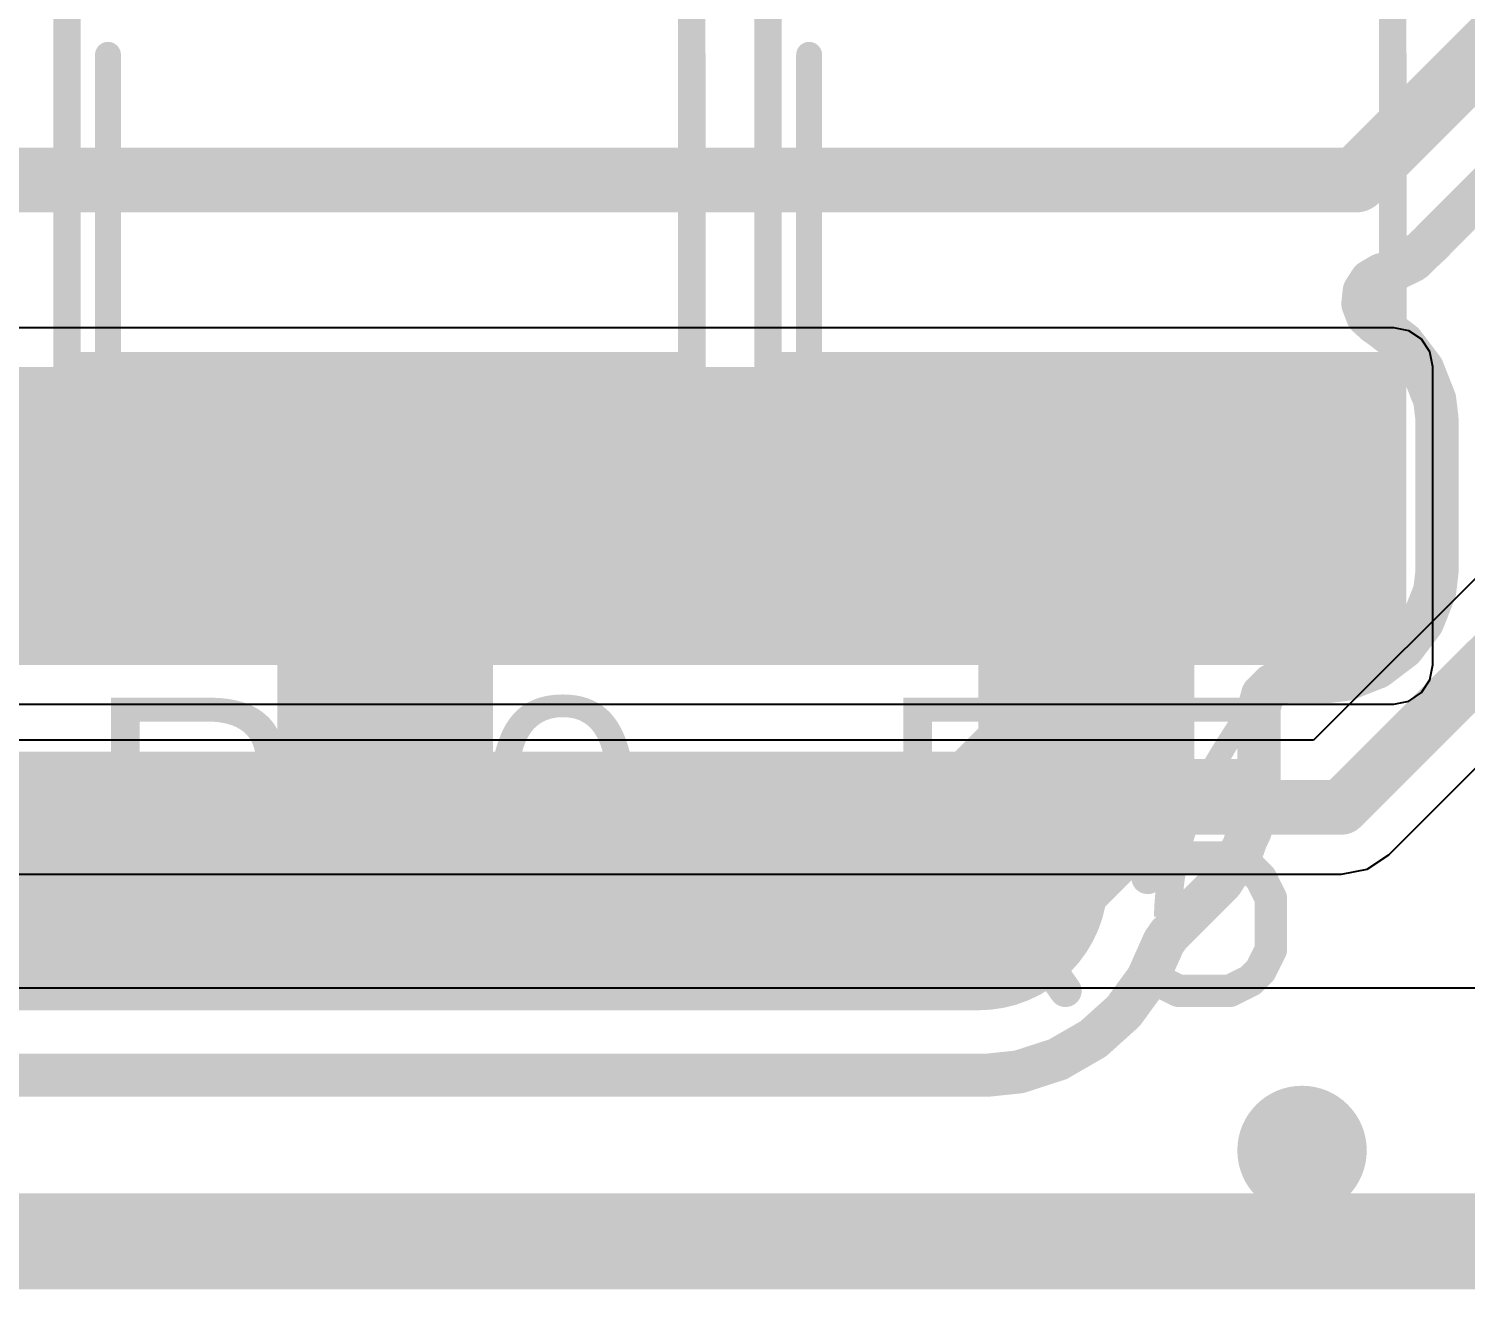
# Model space of a CAD drawing. Header units: inches. Extents: x 0 to 12.4, y -0.6 to 2.2.
# Drawn here: x 1.2844 to 1.5466, y -0.005 to 0.2252 of the extents above; entities that cross this region are included whole.
import ezdxf

# ---------------------------------------------------------------- set-up
doc = ezdxf.new("R2010")
doc.units = ezdxf.units.IN
doc.header["$MEASUREMENT"] = 0
for name, color, linetype in [('Board_Outline', 216, 'Continuous'), ('Bottom Layer', 5, 'Continuous'), ('Dimension', 6, 'Continuous'), ('Mechanical 4', 56, 'Continuous'), ('Top Layer', 1, 'Continuous'), ('Top Overlay', 2, 'Continuous'), ('Top Paste', 8, 'Continuous'), ('Top Solder', 216, 'Continuous')]:
    doc.layers.add(name, color=color, linetype=linetype)
doc.styles.add('Arial', font='', dxfattribs={"height": 0.2})
doc.styles.get('Arial').set_extended_font_data('Arial')

# ---------------------------------------------------------------- blocks, each defined once
blk = doc.blocks.new('R___1210_9')
at = {"layer": 'Top Layer'}
for points in [[(-0.08110235, 0.0535433), (-0.03622045, 0.0535433), (-0.03622045, -0.0535433), (-0.08110235, -0.0535433)], [(0.03622045, 0.0535433), (0.08110235, 0.0535433), (0.08110235, -0.0535433), (0.03622045, -0.0535433)]]:
    blk.add_hatch(color=1, dxfattribs=at).paths.add_polyline_path(points)
at = {"layer": 'Top Paste'}
for points in [[(-0.08110235, 0.0535433), (-0.03622045, 0.0535433), (-0.03622045, -0.0535433), (-0.08110235, -0.0535433)], [(0.03622045, 0.0535433), (0.08110235, 0.0535433), (0.08110235, -0.0535433), (0.03622045, -0.0535433)]]:
    blk.add_hatch(color=8, dxfattribs=at).paths.add_polyline_path(points)
at = {"layer": 'Top Solder'}
for points in [[(-0.08510235, 0.0575433), (-0.03222045, 0.0575433), (-0.03222045, -0.0575433), (-0.08510235, -0.0575433)], [(0.03222045, 0.0575433), (0.08510235, 0.0575433), (0.08510235, -0.0575433), (0.03222045, -0.0575433)]]:
    blk.add_hatch(color=216, dxfattribs=at).paths.add_polyline_path(points)
at = {"layer": 'Top Overlay', "const_width": 0.005}
for points in [[(-0.085, -0.057), (-0.085, 0.057)], [(0.085, 0.057), (-0.085, 0.057)], [(0.085, -0.057), (0.085, 0.057)], [(0.085, -0.057), (-0.085, -0.057)]]:
    blk.add_lwpolyline(points, dxfattribs=at)
at = {"layer": 'Top Overlay', "const_width": 0.0025}
for points in [[(-0.08625, 0.057, 1), (-0.08375, 0.057, 1)], [(-0.08625, 0.057, 1), (-0.08375, 0.057, 1)], [(0.08375, 0.057, 1), (0.08625, 0.057, 1)], [(0.08375, 0.057, 1), (0.08625, 0.057, 1)], [(-0.08625, -0.057, 1), (-0.08375, -0.057, 1)], [(-0.08625, -0.057, 1), (-0.08375, -0.057, 1)], [(0.08375, -0.057, 1), (0.08625, -0.057, 1)], [(0.08375, -0.057, 1), (0.08625, -0.057, 1)]]:
    blk.add_lwpolyline(points, format="xyb", close=True, dxfattribs=at)
blk = doc.blocks.new('R___1210_13')
at = {"layer": 'Top Layer'}
for points in [[(-0.08110235, 0.0535433), (-0.03622045, 0.0535433), (-0.03622045, -0.0535433), (-0.08110235, -0.0535433)], [(0.03622045, 0.0535433), (0.08110235, 0.0535433), (0.08110235, -0.0535433), (0.03622045, -0.0535433)]]:
    blk.add_hatch(color=1, dxfattribs=at).paths.add_polyline_path(points)
at = {"layer": 'Top Paste'}
for points in [[(-0.08110235, 0.0535433), (-0.03622045, 0.0535433), (-0.03622045, -0.0535433), (-0.08110235, -0.0535433)], [(0.03622045, 0.0535433), (0.08110235, 0.0535433), (0.08110235, -0.0535433), (0.03622045, -0.0535433)]]:
    blk.add_hatch(color=8, dxfattribs=at).paths.add_polyline_path(points)
at = {"layer": 'Top Solder'}
for points in [[(-0.08510235, 0.0575433), (-0.03222045, 0.0575433), (-0.03222045, -0.0575433), (-0.08510235, -0.0575433)], [(0.03222045, 0.0575433), (0.08510235, 0.0575433), (0.08510235, -0.0575433), (0.03222045, -0.0575433)]]:
    blk.add_hatch(color=216, dxfattribs=at).paths.add_polyline_path(points)
at = {"layer": 'Top Overlay', "const_width": 0.005}
for points in [[(-0.085, -0.057), (-0.085, 0.057)], [(0.085, 0.057), (-0.085, 0.057)], [(0.085, -0.057), (0.085, 0.057)], [(0.085, -0.057), (-0.085, -0.057)]]:
    blk.add_lwpolyline(points, dxfattribs=at)
at = {"layer": 'Top Overlay', "const_width": 0.0025}
for points in [[(-0.08625, 0.057, 1), (-0.08375, 0.057, 1)], [(-0.08625, 0.057, 1), (-0.08375, 0.057, 1)], [(0.08375, 0.057, 1), (0.08625, 0.057, 1)], [(0.08375, 0.057, 1), (0.08625, 0.057, 1)], [(-0.08625, -0.057, 1), (-0.08375, -0.057, 1)], [(-0.08625, -0.057, 1), (-0.08375, -0.057, 1)], [(0.08375, -0.057, 1), (0.08625, -0.057, 1)], [(0.08375, -0.057, 1), (0.08625, -0.057, 1)]]:
    blk.add_lwpolyline(points, format="xyb", close=True, dxfattribs=at)

msp = doc.modelspace()

# ---------------------------------------------------------------- hatches: boundary and pattern name
at = {"layer": 'Dimension'}
h = msp.add_hatch(color=6, dxfattribs=at)
edge = h.paths.add_edge_path()
edge.add_arc((1.516825, 0.0203509), 0.011811, 0, 360)
at = {"layer": 'Top Layer'}
msp.add_hatch(color=1, dxfattribs=at).paths.add_polyline_path([(0.929, 0.109), (1.533559, 0.109), (1.533559, 0.1634118), (0.929, 0.1634118)])

# ---------------------------------------------------------------- linework, layer by layer
at = {"layer": 'Board_Outline', "const_width": 0.01}
msp.add_lwpolyline([(0, 0), (1.6929134, 0)], dxfattribs=at)
at = {"layer": 'Bottom Layer'}
for p, q in [((1.7127649, 0.2890679), (1.5189321, 0.0952351)), ((1.5326515, 0.0743485), (1.7336515, 0.2753485)), ((1.5189321, 0.0952351), (0.727, 0.0952351)), ((1.5286822, 0.0716962), (1.5326515, 0.0743485)), ((1.524, 0.0707649), (1.5286822, 0.0716962)), ((0.727, 0.0707649), (1.524, 0.0707649)), ((1.7379134, 0.05), (0.7190328, 0.0499999))]:
    msp.add_line(p, q, dxfattribs=at)
at = {"layer": 'Bottom Layer', "const_width": 0.01}
for points in [[(1.524, 0.083), (1.725, 0.284)], [(0.69, 0.083), (1.524, 0.083)]]:
    msp.add_lwpolyline(points, dxfattribs=at)
at = {"layer": 'Bottom Layer', "const_width": 0.005}
msp.add_lwpolyline([(1.5215, 0.083, 1), (1.5265, 0.083, 1)], format="xyb", close=True, dxfattribs=at)
msp.add_lwpolyline([(1.5215, 0.083, 1), (1.5265, 0.083, 1)], format="xyb", close=True, dxfattribs=at)
at = {"layer": 'Dimension'}
for points, const_width in [([(1.5266675, 0.1975163), (1.7432029, 0.4140517)], 0.011811), ([(1.0345415, 0.1975163), (1.5266675, 0.1975163)], 0.011811), ([(1.5410273, 0.1867933), (1.5517785, 0.1975445)], 0.007874), ([(1.53904, 0.1848013), (1.5406909, 0.186333)], 0.007874), ([(1.5406909, 0.186333), (1.5408274, 0.1865697)], 0.007874), ([(1.5408274, 0.1865697), (1.5410273, 0.1867933)], 0.007874), ([(1.5347444, 0.1817202), (1.5361774, 0.1824104)], 0.007874), ([(1.5361774, 0.1824104), (1.5367715, 0.1826964)], 0.007874), ([(1.5367715, 0.1826964), (1.5370194, 0.1829265)], 0.007874), ([(1.5370194, 0.1829265), (1.5373186, 0.1830846)], 0.007874), ([(1.5373186, 0.1830846), (1.5389106, 0.1846767)], 0.007874), ([(1.5389106, 0.1846767), (1.53904, 0.1848013)], 0.007874), ([(1.5293946, 0.1790992), (1.5313372, 0.1802433)], 0.007874), ([(1.5313372, 0.1802433), (1.5315922, 0.180322)], 0.007874), ([(1.5315922, 0.180322), (1.5319544, 0.1803766)], 0.007874), ([(1.5319544, 0.1803766), (1.5322591, 0.1805234)], 0.007874), ([(1.5322591, 0.1805234), (1.5325916, 0.1805863)], 0.007874), ([(1.5325916, 0.1805863), (1.5345826, 0.1816387)], 0.007874), ([(1.5345826, 0.1816387), (1.5347444, 0.1817202)], 0.007874), ([(1.5279336, 0.1749624), (1.5281732, 0.1772042)], 0.007874), ([(1.5281732, 0.1772042), (1.5293946, 0.1790992)], 0.007874), ([(1.5279336, 0.1749624), (1.5287269, 0.172852)], 0.007874), ([(1.5287269, 0.172852), (1.530322, 0.1713802)], 0.007874), ([(1.530322, 0.1713802), (1.5304998, 0.17131)], 0.007874), ([(1.5304998, 0.17131), (1.5307657, 0.1711084)], 0.007874), ([(1.5307657, 0.1711084), (1.5307658, 0.1711083)], 0.007874), ([(1.5307658, 0.1711083), (1.534981, 0.1679119)], 0.007874), ([(1.534981, 0.1679119), (1.5352471, 0.1677101)], 0.007874), ([(1.5352471, 0.1677101), (1.538847, 0.1629628)], 0.007874), ([(1.538847, 0.1629628), (1.5410327, 0.1574204)], 0.007874), ([(1.5410327, 0.1574204), (1.5414509, 0.1539376)], 0.007874), ([(1.3495021, 0.0794061), (1.3495021, 0.1399376)], 0.0393701), ([(1.4774549, 0.0892486), (1.4774549, 0.1399376)], 0.0393701), ([(1.5414509, 0.1259375), (1.5414509, 0.1539376)], 0.007874), ([(1.5410327, 0.1224547), (1.5414509, 0.1259375)], 0.007874), ([(1.538847, 0.1169123), (1.5410327, 0.1224547)], 0.007874), ([(1.5352471, 0.112165), (1.538847, 0.1169123)], 0.007874), ([(1.5304998, 0.1085651), (1.5352471, 0.112165)], 0.007874), ([(1.5214746, 0.1059612), (1.5249574, 0.1063794)], 0.007874), ([(1.5249574, 0.1063794), (1.5304998, 0.1085651)], 0.007874), ([(1.4577698, 0.0695635), (1.4774549, 0.0892486)], 0.0393701), ([(1.5096247, 0.1035202), (1.5114116, 0.1053071)], 0.007874), ([(1.5114116, 0.1053071), (1.5138525, 0.1059612)], 0.007874), ([(1.5138525, 0.1059612), (1.5213289, 0.1059612)], 0.007874), ([(1.5213289, 0.1059612), (1.5214746, 0.1059612)], 0.007874), ([(1.5089706, 0.1010793), (1.5096247, 0.1035202)], 0.007874), ([(1.5089706, 0.0927995), (1.5089706, 0.1010793)], 0.007874), ([(1.3495021, 0.0794061), (1.3593446, 0.0695635)], 0.0393701), ([(1.5089706, 0.0856976), (1.5089706, 0.0927995)], 0.007874), ([(1.2313919, 0.0695635), (1.3593446, 0.0695635)], 0.0472441), ([(1.3593446, 0.0695635), (1.4577698, 0.0695635)], 0.0472441), ([(1.5086352, 0.084228), (1.5089706, 0.0856976)], 0.007874), ([(1.5083749, 0.0821913), (1.5085437, 0.0836896)], 0.007874), ([(1.5085437, 0.0836896), (1.5086352, 0.084228)], 0.007874), ([(1.5073903, 0.0787737), (1.5077258, 0.0802436)], 0.007874), ([(1.5077258, 0.0802436), (1.5078768, 0.0807682)], 0.007874), ([(1.5078768, 0.0807682), (1.5083749, 0.0821913)], 0.007874), ([(1.506527, 0.0769102), (1.5067363, 0.0774158)], 0.007874), ([(1.5067363, 0.0774158), (1.5073903, 0.0787737)], 0.007874), ([(1.5052274, 0.0742119), (1.5060292, 0.0754879)], 0.007874), ([(1.5060292, 0.0754879), (1.506527, 0.0769102)], 0.007874), ([(1.5033691, 0.0711967), (1.5043089, 0.0723751)], 0.007874), ([(1.5043089, 0.0723751), (1.5049629, 0.0737333)], 0.007874), ([(1.5049629, 0.0737333), (1.5052274, 0.0742119)], 0.007874), ([(1.5009913, 0.068215), (1.5022508, 0.0694745)], 0.007874), ([(1.5022508, 0.0694745), (1.5030528, 0.0707509)], 0.007874), ([(1.5030528, 0.0707509), (1.5033691, 0.0711967)], 0.007874), ([(1.492593, 0.0598168), (1.5009913, 0.068215)], 0.007874), ([(1.4915855, 0.0583509), (1.492593, 0.0598168)], 0.007874), ([(1.4886419, 0.0517395), (1.4915855, 0.0583509)], 0.007874), ([(1.4842615, 0.0457104), (1.4886419, 0.0517395)], 0.007874), ([(1.4787232, 0.0407237), (1.4842615, 0.0457104)], 0.007874), ([(1.4722692, 0.0369974), (1.4787232, 0.0407237)], 0.007874), ([(1.4651815, 0.0346945), (1.4722692, 0.0369974)], 0.007874), ([(1.0278732, 0.0341108), (1.4595002, 0.0341108)], 0.007874), ([(1.4595002, 0.0341108), (1.4596278, 0.0341108)], 0.007874), ([(1.4596278, 0.0341108), (1.4651815, 0.0346945)], 0.007874), ([(0.0486216, 0.0085596), (1.695242, 0.0085596)], 0.007874)]:
    msp.add_lwpolyline(points, dxfattribs=dict(at, const_width=const_width))
for points, const_width in [([(1.5237148, 0.1975163, 1), (1.5296202, 0.1975163, 1)], 0.0059055), ([(1.5237148, 0.1975163, 1), (1.5296202, 0.1975163, 1)], 0.0059055), ([(1.5387224, 0.186333, 1), (1.5426594, 0.186333, 1)], 0.003937), ([(1.5387224, 0.186333, 1), (1.5426594, 0.186333, 1)], 0.003937), ([(1.5388589, 0.1865697, 1), (1.5427959, 0.1865697, 1)], 0.003937), ([(1.5388589, 0.1865697, 1), (1.5427959, 0.1865697, 1)], 0.003937), ([(1.5390588, 0.1867933, 1), (1.5429958, 0.1867933, 1)], 0.003937), ([(1.5390588, 0.1867933, 1), (1.5429958, 0.1867933, 1)], 0.003937), ([(1.5342089, 0.1824104, 1), (1.5381459, 0.1824104, 1)], 0.003937), ([(1.5342089, 0.1824104, 1), (1.5381459, 0.1824104, 1)], 0.003937), ([(1.534803, 0.1826964, 1), (1.53874, 0.1826964, 1)], 0.003937), ([(1.534803, 0.1826964, 1), (1.53874, 0.1826964, 1)], 0.003937), ([(1.5350509, 0.1829265, 1), (1.5389879, 0.1829265, 1)], 0.003937), ([(1.5350509, 0.1829265, 1), (1.5389879, 0.1829265, 1)], 0.003937), ([(1.5353501, 0.1830846, 1), (1.5392871, 0.1830846, 1)], 0.003937), ([(1.5353501, 0.1830846, 1), (1.5392871, 0.1830846, 1)], 0.003937), ([(1.5369421, 0.1846767, 1), (1.5408791, 0.1846767, 1)], 0.003937), ([(1.5369421, 0.1846767, 1), (1.5408791, 0.1846767, 1)], 0.003937), ([(1.5370715, 0.1848013, 1), (1.5410085, 0.1848013, 1)], 0.003937), ([(1.5370715, 0.1848013, 1), (1.5410085, 0.1848013, 1)], 0.003937), ([(1.5293687, 0.1802433, 1), (1.5333057, 0.1802433, 1)], 0.003937), ([(1.5293687, 0.1802433, 1), (1.5333057, 0.1802433, 1)], 0.003937), ([(1.5296237, 0.180322, 1), (1.5335607, 0.180322, 1)], 0.003937), ([(1.5296237, 0.180322, 1), (1.5335607, 0.180322, 1)], 0.003937), ([(1.5299859, 0.1803766, 1), (1.5339229, 0.1803766, 1)], 0.003937), ([(1.5299859, 0.1803766, 1), (1.5339229, 0.1803766, 1)], 0.003937), ([(1.5302906, 0.1805234, 1), (1.5342276, 0.1805234, 1)], 0.003937), ([(1.5302906, 0.1805234, 1), (1.5342276, 0.1805234, 1)], 0.003937), ([(1.5306231, 0.1805863, 1), (1.5345601, 0.1805863, 1)], 0.003937), ([(1.5306231, 0.1805863, 1), (1.5345601, 0.1805863, 1)], 0.003937), ([(1.5326141, 0.1816387, 1), (1.5365511, 0.1816387, 1)], 0.003937), ([(1.5326141, 0.1816387, 1), (1.5365511, 0.1816387, 1)], 0.003937), ([(1.5327759, 0.1817202, 1), (1.5367129, 0.1817202, 1)], 0.003937), ([(1.5327759, 0.1817202, 1), (1.5367129, 0.1817202, 1)], 0.003937), ([(1.5262047, 0.1772042, 1), (1.5301417, 0.1772042, 1)], 0.003937), ([(1.5262047, 0.1772042, 1), (1.5301417, 0.1772042, 1)], 0.003937), ([(1.5274261, 0.1790992, 1), (1.5313631, 0.1790992, 1)], 0.003937), ([(1.5274261, 0.1790992, 1), (1.5313631, 0.1790992, 1)], 0.003937), ([(1.5259651, 0.1749624, 1), (1.5299021, 0.1749624, 1)], 0.003937), ([(1.5259651, 0.1749624, 1), (1.5299021, 0.1749624, 1)], 0.003937), ([(1.5267584, 0.172852, 1), (1.5306954, 0.172852, 1)], 0.003937), ([(1.5267584, 0.172852, 1), (1.5306954, 0.172852, 1)], 0.003937), ([(1.5283535, 0.1713802, 1), (1.5322905, 0.1713802, 1)], 0.003937), ([(1.5283535, 0.1713802, 1), (1.5322905, 0.1713802, 1)], 0.003937), ([(1.5285313, 0.17131, 1), (1.5324683, 0.17131, 1)], 0.003937), ([(1.5285313, 0.17131, 1), (1.5324683, 0.17131, 1)], 0.003937), ([(1.5287972, 0.1711084, 1), (1.5327342, 0.1711084, 1)], 0.003937), ([(1.5287972, 0.1711084, 1), (1.5327342, 0.1711084, 1)], 0.003937), ([(1.5287973, 0.1711083, 1), (1.5327343, 0.1711083, 1)], 0.003937), ([(1.5287973, 0.1711083, 1), (1.5327343, 0.1711083, 1)], 0.003937), ([(1.5330125, 0.1679119, 1), (1.5369495, 0.1679119, 1)], 0.003937), ([(1.5330125, 0.1679119, 1), (1.5369495, 0.1679119, 1)], 0.003937), ([(1.5332786, 0.1677101, 1), (1.5372156, 0.1677101, 1)], 0.003937), ([(1.5332786, 0.1677101, 1), (1.5372156, 0.1677101, 1)], 0.003937), ([(1.5368785, 0.1629628, 1), (1.5408155, 0.1629628, 1)], 0.003937), ([(1.5368785, 0.1629628, 1), (1.5408155, 0.1629628, 1)], 0.003937), ([(1.5390642, 0.1574204, 1), (1.5430012, 0.1574204, 1)], 0.003937), ([(1.5390642, 0.1574204, 1), (1.5430012, 0.1574204, 1)], 0.003937), ([(1.3396596, 0.1399376, 1), (1.3593446, 0.1399376, 1)], 0.019685), ([(1.4676124, 0.1399376, 1), (1.4872974, 0.1399376, 1)], 0.019685), ([(1.5394824, 0.1539376, 1), (1.5434194, 0.1539376, 1)], 0.003937), ([(1.5394824, 0.1539376, 1), (1.5434194, 0.1539376, 1)], 0.003937), ([(1.5394824, 0.1259375, 1), (1.5434194, 0.1259375, 1)], 0.003937), ([(1.5394824, 0.1259375, 1), (1.5434194, 0.1259375, 1)], 0.003937), ([(1.5390642, 0.1224547, 1), (1.5430012, 0.1224547, 1)], 0.003937), ([(1.5390642, 0.1224547, 1), (1.5430012, 0.1224547, 1)], 0.003937), ([(1.5368785, 0.1169123, 1), (1.5408155, 0.1169123, 1)], 0.003937), ([(1.5368785, 0.1169123, 1), (1.5408155, 0.1169123, 1)], 0.003937), ([(1.5332786, 0.112165, 1), (1.5372156, 0.112165, 1)], 0.003937), ([(1.5332786, 0.112165, 1), (1.5372156, 0.112165, 1)], 0.003937), ([(1.5229889, 0.1063794, 1), (1.5269259, 0.1063794, 1)], 0.003937), ([(1.5229889, 0.1063794, 1), (1.5269259, 0.1063794, 1)], 0.003937), ([(1.5285313, 0.1085651, 1), (1.5324683, 0.1085651, 1)], 0.003937), ([(1.5285313, 0.1085651, 1), (1.5324683, 0.1085651, 1)], 0.003937), ([(1.4676124, 0.0892486, 1), (1.4872974, 0.0892486, 1)], 0.019685), ([(1.4676124, 0.0892486, 1), (1.4872974, 0.0892486, 1)], 0.019685), ([(1.5094431, 0.1053071, 1), (1.5133801, 0.1053071, 1)], 0.003937), ([(1.5094431, 0.1053071, 1), (1.5133801, 0.1053071, 1)], 0.003937), ([(1.511884, 0.1059612, 1), (1.515821, 0.1059612, 1)], 0.003937), ([(1.511884, 0.1059612, 1), (1.515821, 0.1059612, 1)], 0.003937), ([(1.5193604, 0.1059612, 1), (1.5232974, 0.1059612, 1)], 0.003937), ([(1.5193604, 0.1059612, 1), (1.5232974, 0.1059612, 1)], 0.003937), ([(1.5195061, 0.1059612, 1), (1.5234431, 0.1059612, 1)], 0.003937), ([(1.5195061, 0.1059612, 1), (1.5234431, 0.1059612, 1)], 0.003937), ([(1.5070021, 0.1010793, 1), (1.5109391, 0.1010793, 1)], 0.003937), ([(1.5070021, 0.1010793, 1), (1.5109391, 0.1010793, 1)], 0.003937), ([(1.5076562, 0.1035202, 1), (1.5115932, 0.1035202, 1)], 0.003937), ([(1.5076562, 0.1035202, 1), (1.5115932, 0.1035202, 1)], 0.003937), ([(1.3396596, 0.0794061, 1), (1.3593446, 0.0794061, 1)], 0.019685), ([(1.3396596, 0.0794061, 1), (1.3593446, 0.0794061, 1)], 0.019685), ([(1.5070021, 0.0927995, 1), (1.5109391, 0.0927995, 1)], 0.003937), ([(1.5070021, 0.0927995, 1), (1.5109391, 0.0927995, 1)], 0.003937), ([(1.3475336, 0.0695635, 1), (1.3711556, 0.0695635, 1)], 0.023622), ([(1.3475336, 0.0695635, 1), (1.3711556, 0.0695635, 1)], 0.023622), ([(1.4459588, 0.0695635, 1), (1.4695808, 0.0695635, 1)], 0.023622), ([(1.3495021, 0.0695635, 1), (1.3691871, 0.0695635, 1)], 0.019685), ([(1.4479273, 0.0695635, 1), (1.4676123, 0.0695635, 1)], 0.019685), ([(1.5070021, 0.0856976, 1), (1.5109391, 0.0856976, 1)], 0.003937), ([(1.5070021, 0.0856976, 1), (1.5109391, 0.0856976, 1)], 0.003937), ([(1.5065752, 0.0836896, 1), (1.5105122, 0.0836896, 1)], 0.003937), ([(1.5065752, 0.0836896, 1), (1.5105122, 0.0836896, 1)], 0.003937), ([(1.5066667, 0.084228, 1), (1.5106037, 0.084228, 1)], 0.003937), ([(1.5066667, 0.084228, 1), (1.5106037, 0.084228, 1)], 0.003937), ([(1.5057573, 0.0802436, 1), (1.5096943, 0.0802436, 1)], 0.003937), ([(1.5057573, 0.0802436, 1), (1.5096943, 0.0802436, 1)], 0.003937), ([(1.5059083, 0.0807682, 1), (1.5098453, 0.0807682, 1)], 0.003937), ([(1.5059083, 0.0807682, 1), (1.5098453, 0.0807682, 1)], 0.003937), ([(1.5064064, 0.0821913, 1), (1.5103434, 0.0821913, 1)], 0.003937), ([(1.5064064, 0.0821913, 1), (1.5103434, 0.0821913, 1)], 0.003937), ([(1.5047678, 0.0774158, 1), (1.5087048, 0.0774158, 1)], 0.003937), ([(1.5047678, 0.0774158, 1), (1.5087048, 0.0774158, 1)], 0.003937), ([(1.5054218, 0.0787737, 1), (1.5093588, 0.0787737, 1)], 0.003937), ([(1.5054218, 0.0787737, 1), (1.5093588, 0.0787737, 1)], 0.003937), ([(1.5040607, 0.0754879, 1), (1.5079977, 0.0754879, 1)], 0.003937), ([(1.5040607, 0.0754879, 1), (1.5079977, 0.0754879, 1)], 0.003937), ([(1.5045585, 0.0769102, 1), (1.5084955, 0.0769102, 1)], 0.003937), ([(1.5045585, 0.0769102, 1), (1.5084955, 0.0769102, 1)], 0.003937), ([(1.5023404, 0.0723751, 1), (1.5062774, 0.0723751, 1)], 0.003937), ([(1.5023404, 0.0723751, 1), (1.5062774, 0.0723751, 1)], 0.003937), ([(1.5029944, 0.0737333, 1), (1.5069314, 0.0737333, 1)], 0.003937), ([(1.5029944, 0.0737333, 1), (1.5069314, 0.0737333, 1)], 0.003937), ([(1.5032589, 0.0742119, 1), (1.5071959, 0.0742119, 1)], 0.003937), ([(1.5032589, 0.0742119, 1), (1.5071959, 0.0742119, 1)], 0.003937), ([(1.5002823, 0.0694745, 1), (1.5042193, 0.0694745, 1)], 0.003937), ([(1.5002823, 0.0694745, 1), (1.5042193, 0.0694745, 1)], 0.003937), ([(1.5010843, 0.0707509, 1), (1.5050213, 0.0707509, 1)], 0.003937), ([(1.5010843, 0.0707509, 1), (1.5050213, 0.0707509, 1)], 0.003937), ([(1.5014006, 0.0711967, 1), (1.5053376, 0.0711967, 1)], 0.003937), ([(1.5014006, 0.0711967, 1), (1.5053376, 0.0711967, 1)], 0.003937), ([(1.4990228, 0.068215, 1), (1.5029598, 0.068215, 1)], 0.003937), ([(1.4990228, 0.068215, 1), (1.5029598, 0.068215, 1)], 0.003937), ([(1.4906245, 0.0598168, 1), (1.4945615, 0.0598168, 1)], 0.003937), ([(1.4906245, 0.0598168, 1), (1.4945615, 0.0598168, 1)], 0.003937), ([(1.489617, 0.0583509, 1), (1.493554, 0.0583509, 1)], 0.003937), ([(1.489617, 0.0583509, 1), (1.493554, 0.0583509, 1)], 0.003937), ([(1.4866734, 0.0517395, 1), (1.4906104, 0.0517395, 1)], 0.003937), ([(1.4866734, 0.0517395, 1), (1.4906104, 0.0517395, 1)], 0.003937), ([(1.482293, 0.0457104, 1), (1.48623, 0.0457104, 1)], 0.003937), ([(1.482293, 0.0457104, 1), (1.48623, 0.0457104, 1)], 0.003937), ([(1.4767547, 0.0407237, 1), (1.4806917, 0.0407237, 1)], 0.003937), ([(1.4767547, 0.0407237, 1), (1.4806917, 0.0407237, 1)], 0.003937), ([(1.4703007, 0.0369974, 1), (1.4742377, 0.0369974, 1)], 0.003937), ([(1.4703007, 0.0369974, 1), (1.4742377, 0.0369974, 1)], 0.003937), ([(1.4575317, 0.0341108, 1), (1.4614687, 0.0341108, 1)], 0.003937), ([(1.4575317, 0.0341108, 1), (1.4614687, 0.0341108, 1)], 0.003937), ([(1.4576593, 0.0341108, 1), (1.4615963, 0.0341108, 1)], 0.003937), ([(1.4576593, 0.0341108, 1), (1.4615963, 0.0341108, 1)], 0.003937), ([(1.463213, 0.0346945, 1), (1.46715, 0.0346945, 1)], 0.003937), ([(1.463213, 0.0346945, 1), (1.46715, 0.0346945, 1)], 0.003937)]:
    msp.add_lwpolyline(points, format="xyb", close=True, dxfattribs=dict(at, const_width=const_width))
at = {"layer": 'Mechanical 4'}
for points, const_width in [([(1.2989134, 0.1634118), (1.2989134, 0.220399)], 0.0047244), ([(1.4056063, 0.1634118), (1.4056063, 0.220399)], 0.0047244), ([(1.4268661, 0.1634118), (1.4268661, 0.220399)], 0.0047244), ([(1.533559, 0.1634118), (1.533559, 0.220399)], 0.0047244), ([(1.323201, 0.0888589), (1.3381991, 0.0888589)], 0.0059055), ([(1.323201, 0.0494889), (1.323201, 0.0888589)], 0.0059055), ([(1.3381991, 0.0888589), (1.3419486, 0.0869841)], 0.0059055), ([(1.3681953, 0.0869841), (1.3719449, 0.0888589)], 0.0059055), ([(1.3719449, 0.0888589), (1.3794439, 0.0888589)], 0.0059055), ([(1.4511537, 0.0888589), (1.4661518, 0.0888589)], 0.0059055), ([(1.4511537, 0.0494889), (1.4511537, 0.0888589)], 0.0059055), ([(1.4661518, 0.0888589), (1.4699014, 0.0869841)], 0.0059055), ([(1.488649, 0.0701113), (1.4905238, 0.0888589)], 0.0059055), ([(1.4905238, 0.0888589), (1.5092714, 0.0888589)], 0.0059055), ([(1.3419486, 0.0869841), (1.3438234, 0.0851094)], 0.0059055), ([(1.3663206, 0.0851094), (1.3681953, 0.0869841)], 0.0059055), ([(1.4699014, 0.0869841), (1.4717761, 0.0851094)], 0.0059055), ([(1.3438234, 0.0851094), (1.3456981, 0.0813598)], 0.0059055), ([(1.362571, 0.0794851), (1.3663206, 0.0851094)], 0.0059055), ([(1.4717761, 0.0851094), (1.4736509, 0.0813598)], 0.0059055), ([(1.3456981, 0.0757356), (1.3456981, 0.0813598)], 0.0059055), ([(1.4736509, 0.0757356), (1.4736509, 0.0813598)], 0.0059055), ([(1.3606963, 0.071986), (1.362571, 0.0794851)], 0.0059055), ([(1.3438234, 0.071986), (1.3456981, 0.0757356)], 0.0059055), ([(1.4717761, 0.071986), (1.4736509, 0.0757356)], 0.0059055), ([(1.3644458, 0.071986), (1.3681953, 0.0738608)], 0.0059055), ([(1.3681953, 0.0738608), (1.3756944, 0.0738608)], 0.0059055), ([(1.3756944, 0.0738608), (1.3794439, 0.071986)], 0.0059055), ([(1.4905238, 0.071986), (1.4942733, 0.0738608)], 0.0059055), ([(1.4942733, 0.0738608), (1.5036471, 0.0738608)], 0.0059055), ([(1.5036471, 0.0738608), (1.5073967, 0.071986)], 0.0059055), ([(1.3419486, 0.0701113), (1.3438234, 0.071986)], 0.0059055), ([(1.3606963, 0.0569879), (1.3606963, 0.071986)], 0.0059055), ([(1.362571, 0.0701113), (1.3644458, 0.071986)], 0.0059055), ([(1.3794439, 0.071986), (1.3813187, 0.0701113)], 0.0059055), ([(1.4699014, 0.0701113), (1.4717761, 0.071986)], 0.0059055), ([(1.488649, 0.0701113), (1.4905238, 0.071986)], 0.0059055), ([(1.5073967, 0.071986), (1.5092714, 0.0701113)], 0.0059055), ([(1.323201, 0.0682365), (1.3381991, 0.0682365)], 0.0059055), ([(1.3325748, 0.0682365), (1.3456981, 0.0494889)], 0.0059055), ([(1.3381991, 0.0682365), (1.3419486, 0.0701113)], 0.0059055), ([(1.3606963, 0.0663617), (1.362571, 0.0701113)], 0.0059055), ([(1.3813187, 0.0701113), (1.3831934, 0.0663617)], 0.0059055), ([(1.4511537, 0.0682365), (1.4661518, 0.0682365)], 0.0059055), ([(1.4605275, 0.0682365), (1.4736509, 0.0494889)], 0.0059055), ([(1.4661518, 0.0682365), (1.4699014, 0.0701113)], 0.0059055), ([(1.5092714, 0.0701113), (1.5111462, 0.0663617)], 0.0059055), ([(1.3831934, 0.0569879), (1.3831934, 0.0663617)], 0.0059055), ([(1.5111462, 0.0569879), (1.5111462, 0.0663617)], 0.0059055), ([(1.3606963, 0.0569879), (1.362571, 0.0532384)], 0.0059055), ([(1.3813187, 0.0532384), (1.3831934, 0.0569879)], 0.0059055), ([(1.5092714, 0.0532384), (1.5111462, 0.0569879)], 0.0059055), ([(1.362571, 0.0532384), (1.3644458, 0.0513636)], 0.0059055), ([(1.3794439, 0.0513636), (1.3813187, 0.0532384)], 0.0059055), ([(1.488649, 0.0532384), (1.4905238, 0.0513636)], 0.0059055), ([(1.5073967, 0.0513636), (1.5092714, 0.0532384)], 0.0059055), ([(1.3644458, 0.0513636), (1.3681953, 0.0494889)], 0.0059055), ([(1.3681953, 0.0494889), (1.3756944, 0.0494889)], 0.0059055), ([(1.3756944, 0.0494889), (1.3794439, 0.0513636)], 0.0059055), ([(1.4905238, 0.0513636), (1.4942733, 0.0494889)], 0.0059055), ([(1.4942733, 0.0494889), (1.5036471, 0.0494889)], 0.0059055), ([(1.5036471, 0.0494889), (1.5073967, 0.0513636)], 0.0059055)]:
    msp.add_lwpolyline(points, dxfattribs=dict(at, const_width=const_width))
for points, const_width in [([(1.2977323, 0.220399, 1), (1.3000945, 0.220399, 1)], 0.0023622), ([(1.4044252, 0.220399, 1), (1.4067874, 0.220399, 1)], 0.0023622), ([(1.425685, 0.220399, 1), (1.4280472, 0.220399, 1)], 0.0023622), ([(1.5323779, 0.220399, 1), (1.5347401, 0.220399, 1)], 0.0023622), ([(1.2977323, 0.1634118, 1), (1.3000945, 0.1634118, 1)], 0.0023622), ([(1.4044252, 0.1634118, 1), (1.4067874, 0.1634118, 1)], 0.0023622), ([(1.425685, 0.1634118, 1), (1.4280472, 0.1634118, 1)], 0.0023622), ([(1.5323779, 0.1634118, 1), (1.5347401, 0.1634118, 1)], 0.0023622), ([(1.3217246, 0.0888589, 1), (1.3246774, 0.0888589, 1)], 0.0029527), ([(1.3217246, 0.0888589, 1), (1.3246774, 0.0888589, 1)], 0.0029527), ([(1.3367227, 0.0888589, 1), (1.3396755, 0.0888589, 1)], 0.0029527), ([(1.3367227, 0.0888589, 1), (1.3396755, 0.0888589, 1)], 0.0029527), ([(1.3704685, 0.0888589, 1), (1.3734213, 0.0888589, 1)], 0.0029527), ([(1.3704685, 0.0888589, 1), (1.3734213, 0.0888589, 1)], 0.0029527), ([(1.3779675, 0.0888589, 1), (1.3809203, 0.0888589, 1)], 0.0029527), ([(1.4496773, 0.0888589, 1), (1.4526301, 0.0888589, 1)], 0.0029527), ([(1.4496773, 0.0888589, 1), (1.4526301, 0.0888589, 1)], 0.0029527), ([(1.4646754, 0.0888589, 1), (1.4676282, 0.0888589, 1)], 0.0029527), ([(1.4646754, 0.0888589, 1), (1.4676282, 0.0888589, 1)], 0.0029527), ([(1.4890474, 0.0888589, 1), (1.4920002, 0.0888589, 1)], 0.0029527), ([(1.4890474, 0.0888589, 1), (1.4920002, 0.0888589, 1)], 0.0029527), ([(1.507795, 0.0888589, 1), (1.5107478, 0.0888589, 1)], 0.0029527), ([(1.3404722, 0.0869841, 1), (1.343425, 0.0869841, 1)], 0.0029527), ([(1.3404722, 0.0869841, 1), (1.343425, 0.0869841, 1)], 0.0029527), ([(1.3667189, 0.0869841, 1), (1.3696717, 0.0869841, 1)], 0.0029527), ([(1.3667189, 0.0869841, 1), (1.3696717, 0.0869841, 1)], 0.0029527), ([(1.468425, 0.0869841, 1), (1.4713778, 0.0869841, 1)], 0.0029527), ([(1.468425, 0.0869841, 1), (1.4713778, 0.0869841, 1)], 0.0029527), ([(1.342347, 0.0851094, 1), (1.3452998, 0.0851094, 1)], 0.0029527), ([(1.342347, 0.0851094, 1), (1.3452998, 0.0851094, 1)], 0.0029527), ([(1.3648442, 0.0851094, 1), (1.367797, 0.0851094, 1)], 0.0029527), ([(1.3648442, 0.0851094, 1), (1.367797, 0.0851094, 1)], 0.0029527), ([(1.4702997, 0.0851094, 1), (1.4732525, 0.0851094, 1)], 0.0029527), ([(1.4702997, 0.0851094, 1), (1.4732525, 0.0851094, 1)], 0.0029527), ([(1.3442217, 0.0813598, 1), (1.3471745, 0.0813598, 1)], 0.0029527), ([(1.3442217, 0.0813598, 1), (1.3471745, 0.0813598, 1)], 0.0029527), ([(1.4721745, 0.0813598, 1), (1.4751273, 0.0813598, 1)], 0.0029527), ([(1.4721745, 0.0813598, 1), (1.4751273, 0.0813598, 1)], 0.0029527), ([(1.3610946, 0.0794851, 1), (1.3640474, 0.0794851, 1)], 0.0029527), ([(1.3610946, 0.0794851, 1), (1.3640474, 0.0794851, 1)], 0.0029527), ([(1.3442217, 0.0757356, 1), (1.3471745, 0.0757356, 1)], 0.0029527), ([(1.3442217, 0.0757356, 1), (1.3471745, 0.0757356, 1)], 0.0029527), ([(1.4721745, 0.0757356, 1), (1.4751273, 0.0757356, 1)], 0.0029527), ([(1.4721745, 0.0757356, 1), (1.4751273, 0.0757356, 1)], 0.0029527), ([(1.3667189, 0.0738608, 1), (1.3696717, 0.0738608, 1)], 0.0029527), ([(1.3667189, 0.0738608, 1), (1.3696717, 0.0738608, 1)], 0.0029527), ([(1.374218, 0.0738608, 1), (1.3771708, 0.0738608, 1)], 0.0029527), ([(1.374218, 0.0738608, 1), (1.3771708, 0.0738608, 1)], 0.0029527), ([(1.4927969, 0.0738608, 1), (1.4957497, 0.0738608, 1)], 0.0029527), ([(1.4927969, 0.0738608, 1), (1.4957497, 0.0738608, 1)], 0.0029527), ([(1.5021707, 0.0738608, 1), (1.5051235, 0.0738608, 1)], 0.0029527), ([(1.5021707, 0.0738608, 1), (1.5051235, 0.0738608, 1)], 0.0029527), ([(1.342347, 0.071986, 1), (1.3452998, 0.071986, 1)], 0.0029527), ([(1.342347, 0.071986, 1), (1.3452998, 0.071986, 1)], 0.0029527), ([(1.3592199, 0.071986, 1), (1.3621727, 0.071986, 1)], 0.0029527), ([(1.3592199, 0.071986, 1), (1.3621727, 0.071986, 1)], 0.0029527), ([(1.3629694, 0.071986, 1), (1.3659222, 0.071986, 1)], 0.0029527), ([(1.3629694, 0.071986, 1), (1.3659222, 0.071986, 1)], 0.0029527), ([(1.3779675, 0.071986, 1), (1.3809203, 0.071986, 1)], 0.0029527), ([(1.3779675, 0.071986, 1), (1.3809203, 0.071986, 1)], 0.0029527), ([(1.4702997, 0.071986, 1), (1.4732525, 0.071986, 1)], 0.0029527), ([(1.4702997, 0.071986, 1), (1.4732525, 0.071986, 1)], 0.0029527), ([(1.4890474, 0.071986, 1), (1.4920002, 0.071986, 1)], 0.0029527), ([(1.4890474, 0.071986, 1), (1.4920002, 0.071986, 1)], 0.0029527), ([(1.5059203, 0.071986, 1), (1.5088731, 0.071986, 1)], 0.0029527), ([(1.5059203, 0.071986, 1), (1.5088731, 0.071986, 1)], 0.0029527), ([(1.3217246, 0.0682365, 1), (1.3246774, 0.0682365, 1)], 0.0029527), ([(1.3310984, 0.0682365, 1), (1.3340512, 0.0682365, 1)], 0.0029527), ([(1.3367227, 0.0682365, 1), (1.3396755, 0.0682365, 1)], 0.0029527), ([(1.3367227, 0.0682365, 1), (1.3396755, 0.0682365, 1)], 0.0029527), ([(1.3404722, 0.0701113, 1), (1.343425, 0.0701113, 1)], 0.0029527), ([(1.3404722, 0.0701113, 1), (1.343425, 0.0701113, 1)], 0.0029527), ([(1.3610946, 0.0701113, 1), (1.3640474, 0.0701113, 1)], 0.0029527), ([(1.3610946, 0.0701113, 1), (1.3640474, 0.0701113, 1)], 0.0029527), ([(1.3798423, 0.0701113, 1), (1.3827951, 0.0701113, 1)], 0.0029527), ([(1.3798423, 0.0701113, 1), (1.3827951, 0.0701113, 1)], 0.0029527), ([(1.4496773, 0.0682365, 1), (1.4526301, 0.0682365, 1)], 0.0029527), ([(1.4590511, 0.0682365, 1), (1.4620039, 0.0682365, 1)], 0.0029527), ([(1.4646754, 0.0682365, 1), (1.4676282, 0.0682365, 1)], 0.0029527), ([(1.4646754, 0.0682365, 1), (1.4676282, 0.0682365, 1)], 0.0029527), ([(1.468425, 0.0701113, 1), (1.4713778, 0.0701113, 1)], 0.0029527), ([(1.468425, 0.0701113, 1), (1.4713778, 0.0701113, 1)], 0.0029527), ([(1.4871726, 0.0701113, 1), (1.4901254, 0.0701113, 1)], 0.0029527), ([(1.4871726, 0.0701113, 1), (1.4901254, 0.0701113, 1)], 0.0029527), ([(1.507795, 0.0701113, 1), (1.5107478, 0.0701113, 1)], 0.0029527), ([(1.507795, 0.0701113, 1), (1.5107478, 0.0701113, 1)], 0.0029527), ([(1.3592199, 0.0663617, 1), (1.3621727, 0.0663617, 1)], 0.0029527), ([(1.381717, 0.0663617, 1), (1.3846698, 0.0663617, 1)], 0.0029527), ([(1.381717, 0.0663617, 1), (1.3846698, 0.0663617, 1)], 0.0029527), ([(1.5096698, 0.0663617, 1), (1.5126226, 0.0663617, 1)], 0.0029527), ([(1.5096698, 0.0663617, 1), (1.5126226, 0.0663617, 1)], 0.0029527), ([(1.3592199, 0.0569879, 1), (1.3621727, 0.0569879, 1)], 0.0029527), ([(1.3592199, 0.0569879, 1), (1.3621727, 0.0569879, 1)], 0.0029527), ([(1.381717, 0.0569879, 1), (1.3846698, 0.0569879, 1)], 0.0029527), ([(1.381717, 0.0569879, 1), (1.3846698, 0.0569879, 1)], 0.0029527), ([(1.5096698, 0.0569879, 1), (1.5126226, 0.0569879, 1)], 0.0029527), ([(1.5096698, 0.0569879, 1), (1.5126226, 0.0569879, 1)], 0.0029527), ([(1.3610946, 0.0532384, 1), (1.3640474, 0.0532384, 1)], 0.0029527), ([(1.3610946, 0.0532384, 1), (1.3640474, 0.0532384, 1)], 0.0029527), ([(1.3798423, 0.0532384, 1), (1.3827951, 0.0532384, 1)], 0.0029527), ([(1.3798423, 0.0532384, 1), (1.3827951, 0.0532384, 1)], 0.0029527), ([(1.4871726, 0.0532384, 1), (1.4901254, 0.0532384, 1)], 0.0029527), ([(1.507795, 0.0532384, 1), (1.5107478, 0.0532384, 1)], 0.0029527), ([(1.507795, 0.0532384, 1), (1.5107478, 0.0532384, 1)], 0.0029527), ([(1.3217246, 0.0494889, 1), (1.3246774, 0.0494889, 1)], 0.0029527), ([(1.3442217, 0.0494889, 1), (1.3471745, 0.0494889, 1)], 0.0029527), ([(1.3629694, 0.0513636, 1), (1.3659222, 0.0513636, 1)], 0.0029527), ([(1.3629694, 0.0513636, 1), (1.3659222, 0.0513636, 1)], 0.0029527), ([(1.3667189, 0.0494889, 1), (1.3696717, 0.0494889, 1)], 0.0029527), ([(1.3667189, 0.0494889, 1), (1.3696717, 0.0494889, 1)], 0.0029527), ([(1.374218, 0.0494889, 1), (1.3771708, 0.0494889, 1)], 0.0029527), ([(1.374218, 0.0494889, 1), (1.3771708, 0.0494889, 1)], 0.0029527), ([(1.3779675, 0.0513636, 1), (1.3809203, 0.0513636, 1)], 0.0029527), ([(1.3779675, 0.0513636, 1), (1.3809203, 0.0513636, 1)], 0.0029527), ([(1.4496773, 0.0494889, 1), (1.4526301, 0.0494889, 1)], 0.0029527), ([(1.4721745, 0.0494889, 1), (1.4751273, 0.0494889, 1)], 0.0029527), ([(1.4890474, 0.0513636, 1), (1.4920002, 0.0513636, 1)], 0.0029527), ([(1.4890474, 0.0513636, 1), (1.4920002, 0.0513636, 1)], 0.0029527), ([(1.4927969, 0.0494889, 1), (1.4957497, 0.0494889, 1)], 0.0029527), ([(1.4927969, 0.0494889, 1), (1.4957497, 0.0494889, 1)], 0.0029527), ([(1.5021707, 0.0494889, 1), (1.5051235, 0.0494889, 1)], 0.0029527), ([(1.5021707, 0.0494889, 1), (1.5051235, 0.0494889, 1)], 0.0029527), ([(1.5059203, 0.0513636, 1), (1.5088731, 0.0513636, 1)], 0.0029527), ([(1.5059203, 0.0513636, 1), (1.5088731, 0.0513636, 1)], 0.0029527)]:
    msp.add_lwpolyline(points, format="xyb", close=True, dxfattribs=dict(at, const_width=const_width))
at = {"layer": 'Top Layer'}
for p, q in [((1.533559, 0.1705489), (0.9711371, 0.1705489)), ((1.5362902, 0.1700056), (1.533559, 0.1705489)), ((1.5386057, 0.1684585), (1.5362902, 0.1700056)), ((1.5401528, 0.166143), (1.5386057, 0.1684585)), ((1.5406961, 0.1634118), (1.5401528, 0.166143)), ((1.5406961, 0.109), (1.5406961, 0.1634118)), ((1.5401528, 0.1062688), (1.5406961, 0.109)), ((1.5386057, 0.1039533), (1.5401528, 0.1062688)), ((1.533559, 0.1018629), (1.5362902, 0.1024062)), ((1.5362902, 0.1024062), (1.5386057, 0.1039533)), ((0.926, 0.1018629), (1.533559, 0.1018629)), ((1.7379134, 0.05), (0.0499999, 0.0499999))]:
    msp.add_line(p, q, dxfattribs=at)

# ---------------------------------------------------------------- block references
at = {"rotation": 270}
for name, p in [('R___1210_9', (1.3484251, 0.1983386)), ('R___1210_13', (1.4763778, 0.1983386))]:
    msp.add_blockref(name, p, dxfattribs=at)

# ---------------------------------------------------------------- texts
at = {"layer": 'Top Overlay', "style": 'Arial'}
for s, p in [('R10', (1.2948942, 0.0630065)), ('R7', (1.4395083, 0.0630065))]:
    msp.add_text(s, height=0.04, dxfattribs=at).set_placement(p)

doc.saveas('drawing.dxf')
